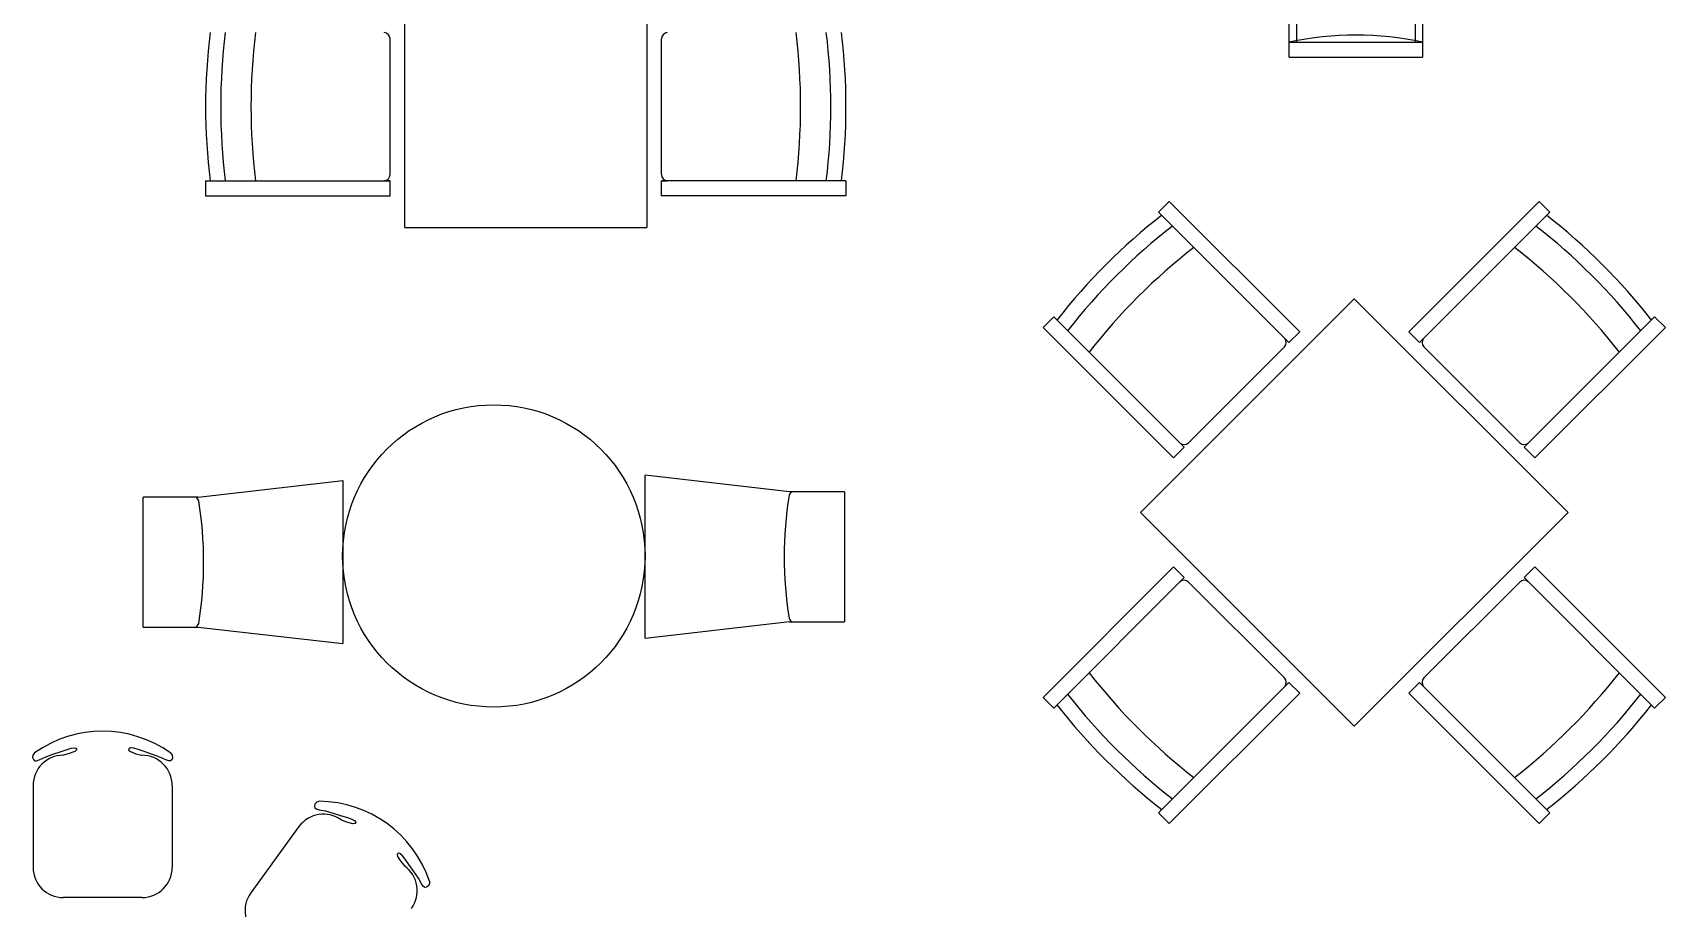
# Model space of a CAD drawing. Header units: inches. Extents: x -9234 to 10771, y 9659 to 27835.
# Drawn here: x 5100 to 10499, y 12376 to 15273 of the extents above; entities that cross this region are included whole.
import ezdxf

# ---------------------------------------------------------------- set-up
doc = ezdxf.new("R2010")
doc.units = ezdxf.units.IN
doc.header["$MEASUREMENT"] = 0
doc.layers.add('freecads.com', color=7, linetype='Continuous')

msp = doc.modelspace()

# ---------------------------------------------------------------- linework, layer by layer
at = {"layer": 'freecads.com'}
for p, q in [((9254.943112730252, 15191.2722032468, -1), (9254.943112652429, 15602.27220324651, -1)), ((9279.943112720706, 15241.27220325152, -1), (9279.943112657027, 15577.27220325114, -1)), ((9670.943112656969, 15577.27220332503, -1), (9670.943112720823, 15241.27220332526, -1)), ((9695.943112652254, 15602.27220332975, -1), (9695.94311273031, 15191.27220332975, -1)), ((6330.492009576468, 14627.51622883929), (6330.49200957641, 15427.51622883923)), ((7130.49200957641, 15427.51622883935), (7130.492009576468, 14627.51622883935)), ((6281.718203749682, 14803.22862050135), (6281.718203741242, 15251.80383717746)), ((7179.265815403254, 14803.22862050135), (7179.265815411694, 15251.80383717746)), ((9254.943112720764, 15241.2722032468, -1), (9695.94311272088, 15241.27220332981, -1)), ((9254.943112730252, 15191.2722032468, -1), (9695.94311273031, 15191.27220332981, -1)), ((5671.71820375009, 14782.51622882794), (6281.71820375009, 14782.51622883941)), ((5671.718203755096, 14782.51622881537), (5671.718203757075, 14732.51622881537)), ((6281.71820375009, 14782.51622883941), (6262.454328681692, 14782.51622883906)), ((6281.718203751021, 14732.51622883941), (6281.71820375009, 14782.51622883941)), ((7179.265815402847, 14782.51622883941), (7198.529690471245, 14782.51622883906)), ((7789.265815402847, 14782.51622882794), (7179.265815402847, 14782.51622883941)), ((7179.265815401915, 14732.51622883941), (7179.265815402847, 14782.51622883941)), ((7789.265815397841, 14782.51622881537), (7789.265815395862, 14732.51622881537)), ((5671.718203751021, 14732.51622882794), (6281.718203751021, 14732.51622883941)), ((7789.265815401915, 14732.51622882794), (7179.265815401915, 14732.51622883941)), ((8822.759507661685, 14678.75555382538), (8858.114846719196, 14714.11089288653)), ((9289.449983265164, 14282.77575638492), (8858.114846719196, 14714.11089288653)), ((10081.40957819339, 14714.11089289337), (9650.07444167402, 14282.77575636512)), ((10116.76491724065, 14678.7555538397), (10081.4095781802, 14714.11089289794)), ((9254.094644207653, 14247.4204173238), (8822.759507661685, 14678.75555382538)), ((10116.76491725308, 14678.7555538344), (9685.429780733713, 14247.42041730616)), ((6330.492009576526, 14627.51622883929), (7130.492009576468, 14627.51622883935)), ((9469.762212476926, 14392.37730745666), (8762.655431290506, 13685.27052625237)), ((9469.762212485773, 14392.37730744781), (8762.655431299296, 13685.27052626127)), ((10176.86899367243, 13685.27052626121), (9469.762212476926, 14392.37730745666)), ((10176.86899367237, 13685.27052626127), (9469.762212485773, 14392.37730744781)), ((8476.277184892795, 14332.27323101371), (8440.921845836012, 14296.91789195183)), ((8476.277184898092, 14332.27323102616), (8907.612321444089, 13900.93809452455)), ((10031.9121035187, 13900.93809452833), (10463.24724003804, 14332.27323105655)), ((10463.24724003804, 14332.27323105655), (10498.60257909773, 14296.91789199758)), ((8440.921845840581, 14296.91789196501), (8872.256982386578, 13865.5827554634)), ((9240.473027514236, 14261.04203401582), (9254.094644207653, 14247.4204173238)), ((9254.094644207653, 14247.4204173238), (9289.449983265164, 14282.77575638492)), ((9650.07444167402, 14282.77575636512), (9685.429780733713, 14247.42041730616)), ((9685.429780733713, 14247.42041730616), (9699.051397426345, 14261.04203399908)), ((10067.26744257839, 13865.58275546937), (10498.60257909773, 14296.91789199758)), ((8922.258194042079, 13915.58396712405), (9239.448771609663, 14232.77454472429)), ((9700.075653332635, 14232.77454470756), (10017.26623091978, 13915.58396712694)), ((8872.256982386578, 13865.5827554634), (8907.612321444089, 13900.93809452455)), ((8907.612321444089, 13900.93809452455), (8893.990704750613, 13914.55971121663)), ((10045.5337202113, 13914.5597112212), (10031.9121035187, 13900.93809452833)), ((10031.9121035187, 13900.93809452833), (10067.26744257839, 13865.58275546937)), ((5647.243280156632, 13736.20363507041), (6125.303759864677, 13791.20363507228)), ((6125.303759864677, 13791.20363507228), (6125.303759866802, 13251.20363507225)), ((7602.871415738482, 13753.47840408984), (7124.810936030117, 13808.47840408792)), ((7124.810936032212, 13268.47840408792), (7124.810936030117, 13808.47840408792)), ((5647.243280156632, 13736.20363507041), (5465.303759864939, 13736.20363506972)), ((5465.303759866627, 13306.20363506966), (5465.303759864939, 13736.20363506972)), ((7784.810936030291, 13753.47840409054), (7602.871415738511, 13753.47840408981)), ((7784.810936030291, 13753.47840409054), (7784.81093603198, 13323.47840409057)), ((8762.655431290506, 13685.27052625237), (9469.762212476984, 12978.16374508358)), ((8762.655431299296, 13685.27052626127), (9469.762212485832, 12978.16374507479)), ((9469.762212476984, 12978.16374508358), (10176.86899367243, 13685.27052626121)), ((9469.762212485832, 12978.16374507479), (10176.86899367237, 13685.27052626127)), ((8440.921845859237, 13073.62316052205), (8872.256982378574, 13504.9582970503)), ((8872.256982378574, 13504.9582970503), (8907.612321438268, 13469.60295799133)), ((10031.91210352353, 13469.60295800798), (10067.26744258322, 13504.95829706694)), ((10067.26744258322, 13504.95829706694), (10498.60257910256, 13073.6231605387)), ((8476.27718491893, 13038.26782146309), (8907.612321438268, 13469.60295799133)), ((8907.612321438268, 13469.60295799133), (8893.990704745636, 13455.98134129841)), ((8922.25819403719, 13454.95708539273), (9239.448771624331, 13137.76650781211)), ((9700.075653337466, 13137.76650782875), (10017.26623092461, 13454.95708540938)), ((10031.91210352353, 13469.60295800798), (10463.24724004287, 13038.26782147973)), ((10045.53372021613, 13455.98134131511), (10031.91210352353, 13469.60295800798)), ((5465.303759866627, 13306.20363506966), (5647.24328015832, 13306.20363507041)), ((5647.243280158407, 13306.20363507036), (6125.303759866802, 13251.20363507225)), ((7602.871415740199, 13323.47840408984), (7124.810936032212, 13268.47840408792)), ((7602.871415740199, 13323.47840408984), (7784.81093603198, 13323.47840409057)), ((9254.094644223253, 13123.12063521348), (8822.759507703886, 12691.78549868526)), ((9240.47302753065, 13109.49901852061), (9254.094644223253, 13123.12063521348)), ((9254.094644223253, 13123.12063521348), (9289.449983282946, 13087.76529615451)), ((9650.074441678851, 13087.76529617119), (9685.429780738545, 13123.12063523015)), ((10116.76491725791, 12691.78549870191), (9685.429780738545, 13123.12063523015)), ((9685.429780738545, 13123.12063523015), (9699.051397431176, 13109.49901853723)), ((8476.277184913604, 13038.26782147554), (8440.921845854638, 13073.62316053524)), ((9289.449983282946, 13087.76529615451), (8858.11484676358, 12656.4301596263)), ((10081.40957819822, 12656.43015964294), (9650.074441678851, 13087.76529617119)), ((10463.24724004287, 13038.26782147973), (10498.60257910256, 13073.6231605387)), ((5213.460695630463, 12901.53005430545), (5227.671639215521, 12905.48375288033)), ((5227.671639215521, 12905.48375288033), (5238.901636599534, 12906.58525078994)), ((5238.901636599534, 12906.58525078994), (5244.856147625076, 12904.03132057222)), ((5244.856147625076, 12904.03132057222), (5245.159355638782, 12899.5008608936)), ((5417.40265071363, 12903.81310859081), (5417.085859424173, 12899.28357845216)), ((5423.366459626559, 12906.34917015384), (5417.40265071363, 12903.81310859081)), ((5434.59977032966, 12905.21399391544), (5423.366459626559, 12906.34917015384)), ((5448.800461479637, 12901.21769892666), (5434.59977032966, 12905.21399391544)), ((5101.007458523905, 12882.78029629693), (5099.871572667471, 12874.40865654065)), ((5099.871572667471, 12874.40865654065), (5102.217999253218, 12867.57679763058)), ((5106.415188645769, 12890.15553033751), (5101.007458523905, 12882.78029629693)), ((5102.217999253218, 12867.57679763058), (5106.182784870354, 12864.09584948237)), ((5106.182784870354, 12864.09584948237), (5112.078887685726, 12863.71534260988)), ((5112.078887685726, 12863.71534260988), (5121.82732003901, 12867.10906434362)), ((5121.82732003901, 12867.10906434362), (5141.323929892387, 12875.94984383456)), ((5141.323929892387, 12875.94984383456), (5166.157860087929, 12885.22262179138)), ((5166.157860087929, 12885.22262179138), (5193.844930504099, 12894.36445534171)), ((5193.844930504099, 12894.36445534171), (5213.460695630463, 12901.53005430545)), ((5202.494552307908, 12882.09931451498), (5201.233562458714, 12882.09931451498)), ((5220.911151895096, 12887.37720157753), (5202.257069866377, 12882.44516331336)), ((5239.316456110246, 12894.23628165643), (5220.911151895096, 12887.37720157753)), ((5245.159355638782, 12899.5008608936), (5239.316456110246, 12894.23628165643)), ((5417.085859424173, 12899.28357845216), (5422.914613444736, 12894.0015003772)), ((5422.914613444736, 12894.0015003772), (5441.305934540898, 12887.08725260719)), ((5441.305934540898, 12887.08725260719), (5459.936810607905, 12882.0993145142)), ((5468.39465228573, 12893.993314063), (5448.800461479637, 12901.21769892666)), ((5459.936810607905, 12882.0993145142), (5461.197800457128, 12882.09931451417)), ((5496.052519668068, 12884.76850408746), (5468.39465228573, 12893.993314063)), ((5520.851867023448, 12875.42131296635), (5496.052519668068, 12884.76850408746)), ((5540.320213377854, 12866.52211489363), (5520.851867023448, 12875.42131296635)), ((5550.058425790339, 12863.09917762221), (5540.320213377854, 12866.52211489363)), ((5555.955643054011, 12863.46200324735), (5550.058425790339, 12863.09917762221)), ((5555.803047262103, 12889.52226131666), (5561.193638337485, 12882.13083779006)), ((5559.93084851309, 12866.93104728818), (5555.955643054011, 12863.46200324735)), ((5562.299416628259, 12873.75583719744), (5559.93084851309, 12866.93104728818)), ((5561.193638337485, 12882.13083779006), (5562.299416628259, 12873.75583719744)), ((5101.233562458394, 12782.0993145153), (5101.23356245755, 12511.09931451533)), ((5561.197800456808, 12782.09931451388), (5561.197800455964, 12511.09931451388)), ((6033.382208395808, 12720.69175959576), (6031.286909394665, 12713.77817916899)), ((6031.286909394665, 12713.77817916899), (6032.463865240425, 12708.63509644204)), ((6032.463865240425, 12708.63509644204), (6037.021550674661, 12704.87526700817)), ((6039.199503661308, 12726.81731723147), (6033.382208395808, 12720.69175959576)), ((6037.021550674661, 12704.87526700817), (6046.911882058834, 12701.92050379168)), ((6047.905153193424, 12729.62859454186), (6039.199503661308, 12726.81731723147)), ((6046.911882058834, 12701.92050379168), (6067.892922496307, 12697.67689939518)), ((6067.892922496307, 12697.67689939518), (6093.45015704757, 12690.66224521986)), ((6093.45015704757, 12690.66224521986), (6121.248049046873, 12681.86838670273)), ((8822.759507703886, 12691.78549868526), (8858.11484676358, 12656.4301596263)), ((10116.76491724548, 12691.78549869658), (10081.40957818503, 12656.43015963837)), ((5980.39908228995, 12645.8925613602), (5821.109278919379, 12426.6489558841)), ((6121.099469174398, 12667.27454433223), (6120.079306956643, 12668.01573556889)), ((6139.10400098309, 12660.35891682687), (6121.099469174398, 12667.27454433223)), ((6121.248049046873, 12681.86838670273), (6141.346469279757, 12676.19586044492)), ((6158.046985168825, 12655.14251346563), (6139.10400098309, 12660.35891682687)), ((6141.346469279757, 12676.19586044492), (6155.184033010184, 12671.08197417509)), ((6155.184033010184, 12671.08197417509), (6164.939212123776, 12665.39757667782)), ((6165.867273821408, 12655.98974874135), (6158.046985168825, 12655.14251346563)), ((6164.939212123776, 12665.39757667782), (6168.273375299876, 12659.84042084805)), ((6168.273375299876, 12659.84042084805), (6165.867273821408, 12655.98974874135)), ((6307.994690403022, 12558.59666819932), (6305.08645258192, 12555.1096705258)), ((6305.08645258192, 12555.1096705258), (6306.719015561801, 12547.41616628121)), ((6306.719015561801, 12547.41616628121), (6317.577553343814, 12531.04868754998)), ((6314.313153533236, 12557.16286738246), (6307.994690403022, 12558.59666819932)), ((6322.750968036999, 12549.67091000872), (6314.313153533236, 12557.16286738246)), ((6317.577553343814, 12531.04868754998), (6329.770043364115, 12516.09399046583)), ((6331.923937189102, 12538.11931761052), (6322.750968036999, 12549.67091000872)), ((6343.581591139286, 12520.79236882029), (6331.923937189102, 12538.11931761052)), ((6329.374631209823, 12515.95378158728), (6330.394793427578, 12515.21259035059)), ((6360.607466690592, 12497.12241844853), (6343.581591139286, 12520.79236882029)), ((6375.248136125127, 12475.023565571), (6360.607466690592, 12497.12241844853)), ((6385.824745025631, 12456.41140497779), (6375.248136125127, 12475.023565571)), ((6391.716612882505, 12447.93584165076), (6385.824745025631, 12456.41140497779)), ((6396.710316588753, 12444.77803589622), (6391.716612882505, 12447.93584165076)), ((6401.963945517607, 12445.26373959042), (6396.710316588753, 12444.77803589622)), ((6407.877910414594, 12449.41163460913), (6401.963945517607, 12445.26373959042)), ((6411.879685839318, 12456.85209039744), (6407.877910414594, 12449.41163460913)), ((6411.839794070984, 12465.99736408779), (6411.879685839318, 12456.85209039744)), ((5461.197800455644, 12411.09931451417), (5201.23356245723, 12411.09931451501))]:
    msp.add_line(p, q, dxfattribs=at)
msp.add_circle((6624.899551093578, 13541.30451533591), 499.9999999999709, dxfattribs=at)
for centre, radius, start, end in [((7680.051537077699, 15027.51622886542), 2008.333333332266, 172.9929367118935, 187.0070632914157), ((7730.051537077699, 15027.51622886688), 2008.333333332266, 172.9929367118935, 187.0070632914157), ((7830.051537077699, 15027.51622886979), 2008.333333332266, 172.9929367118935, 187.0070632914157), ((6260.343580412213, 15251.23856938322), 21.38209648601713, 1.514876366063911, 84.33478139734514), ((7200.640438740724, 15251.23856938322), 21.38209648601713, 95.66521860265489, 178.4851236339361), ((5630.932482075237, 15027.51622886979), 2008.333333332266, 352.9929367085842, 7.007063288106456), ((5730.932482075237, 15027.51622886688), 2008.333333332266, 352.9929367085842, 7.007063288106456), ((5780.932482075237, 15027.51622886542), 2008.333333332266, 352.9929367085842, 7.007063288106456), ((9475.44311291541, 14206.75309655885, -1), 1057.757076170354, 77.96788266902492, 102.0321173516404), ((6260.343580420595, 14803.79388829484), 21.38209648604133, 275.665218606217, 358.4851236356058), ((7200.640438732342, 14803.79388829484), 21.38209648604133, 181.5148763643942, 264.3347813937829), ((10069.62446523499, 13085.40827361643), 2008.333333332266, 127.9929367138411, 142.0070632921735), ((10104.97980429648, 13050.05293455927), 2008.333333332266, 127.9929367138411, 142.0070632921735), ((8834.544620719156, 13050.05293448878), 2008.333333332266, 37.99293671149658, 52.00706328983801), ((8869.899959777773, 13085.40827354882), 2008.333333332266, 37.99293671149658, 52.00706328983801), ((10175.69048241951, 12979.342256445), 2008.333333332266, 127.9929367138411, 142.0070632921735), ((8763.833942601981, 12979.34225636866), 2008.333333332266, 37.99293671149658, 52.00706328983801), ((9223.934925817419, 14247.48898113455), 21.38209648601713, 316.5148763691913, 39.33478140042627), ((9715.589499124006, 14247.48898111877), 21.38209648604133, 140.6652186042705, 223.4851236355274), ((8907.543757630221, 13931.09781291484), 21.38209648604133, 230.665218606606, 313.4851236379226), ((10031.98066733067, 13931.09781291857), 21.38209648601713, 226.5148763667961, 309.3347813980981), ((5620.497589983861, 13711.12672675514), 31.50006555215949, 24.11567437512974, 52.75839394921836), ((4376.545607277774, 13521.20363506541), 1288.758152587978, 350.9465573595015, 9.053442640498504), ((8873.569088619086, 13538.47840409484), 1288.758152587978, 170.9465573595015, 189.0534426404985), ((7629.617105911544, 13728.40149577477), 31.5000655521595, 127.2416060531266, 155.8843256248703), ((8907.543757626292, 13439.44323960104), 21.38209648604133, 46.51487636679609, 129.334781398098), ((10031.98066733551, 13439.44323961774), 21.38209648601713, 50.66521860190196, 133.4851236332039), ((7629.617105913028, 13348.55531240511), 31.5000655521595, 204.1156743751297, 232.7583939492183), ((5620.497589985374, 13331.28054338542), 31.50006555215949, 307.2416060531266, 335.8843256248703), ((10175.69048235679, 14391.1987961492), 2008.333333332266, 217.992936710162, 232.007063289838), ((9223.93492583299, 13123.05207140089), 21.38209648601712, 320.6652186042705, 43.4851236355274), ((9715.589499128837, 13123.05207141754), 21.38209648604133, 136.5148763644726, 219.3347813957295), ((8763.833942606812, 14391.19879616765), 2008.333333332266, 307.992936710162, 322.0070632885034), ((10104.97980423816, 14320.48811803054), 2008.333333332266, 217.992936710162, 232.007063289838), ((8834.544620723987, 14320.48811804753), 2008.333333332266, 307.992936710162, 322.0070632885034), ((10069.62446517881, 14285.13277897119), 2008.333333332266, 217.992936710162, 232.007063289838), ((8869.899959782604, 14285.13277898746), 2008.333333332266, 307.992936710162, 322.0070632885034), ((5330.662992203666, 12573.25386011577), 388.2186832055693, 54.55430923964757, 125.2842105720954), ((5201.233562458394, 12782.09931451498), 100, 90, 180), ((5461.197800456808, 12782.09931451417), 100, 0, 90), ((6061.300781727652, 12587.11403613121), 100, 54.00000000045169, 144.0000000004211), ((6044.149381858209, 12341.42807912291), 388.2186832055692, 18.71578942852201, 89.44569075948456), ((5201.23356245755, 12511.09931451501), 100, 180, 270), ((5461.197800455964, 12511.09931451417), 100, 270, 0), ((6271.616268198559, 12434.31089091292), 100, 324.000000000421, 54.00000000045169), ((5902.010978357081, 12367.87043065508), 100, 144.0000000004211, 234.0000000004517)]:
    msp.add_arc(centre, radius, start, end, dxfattribs=at)

doc.saveas('drawing.dxf')
